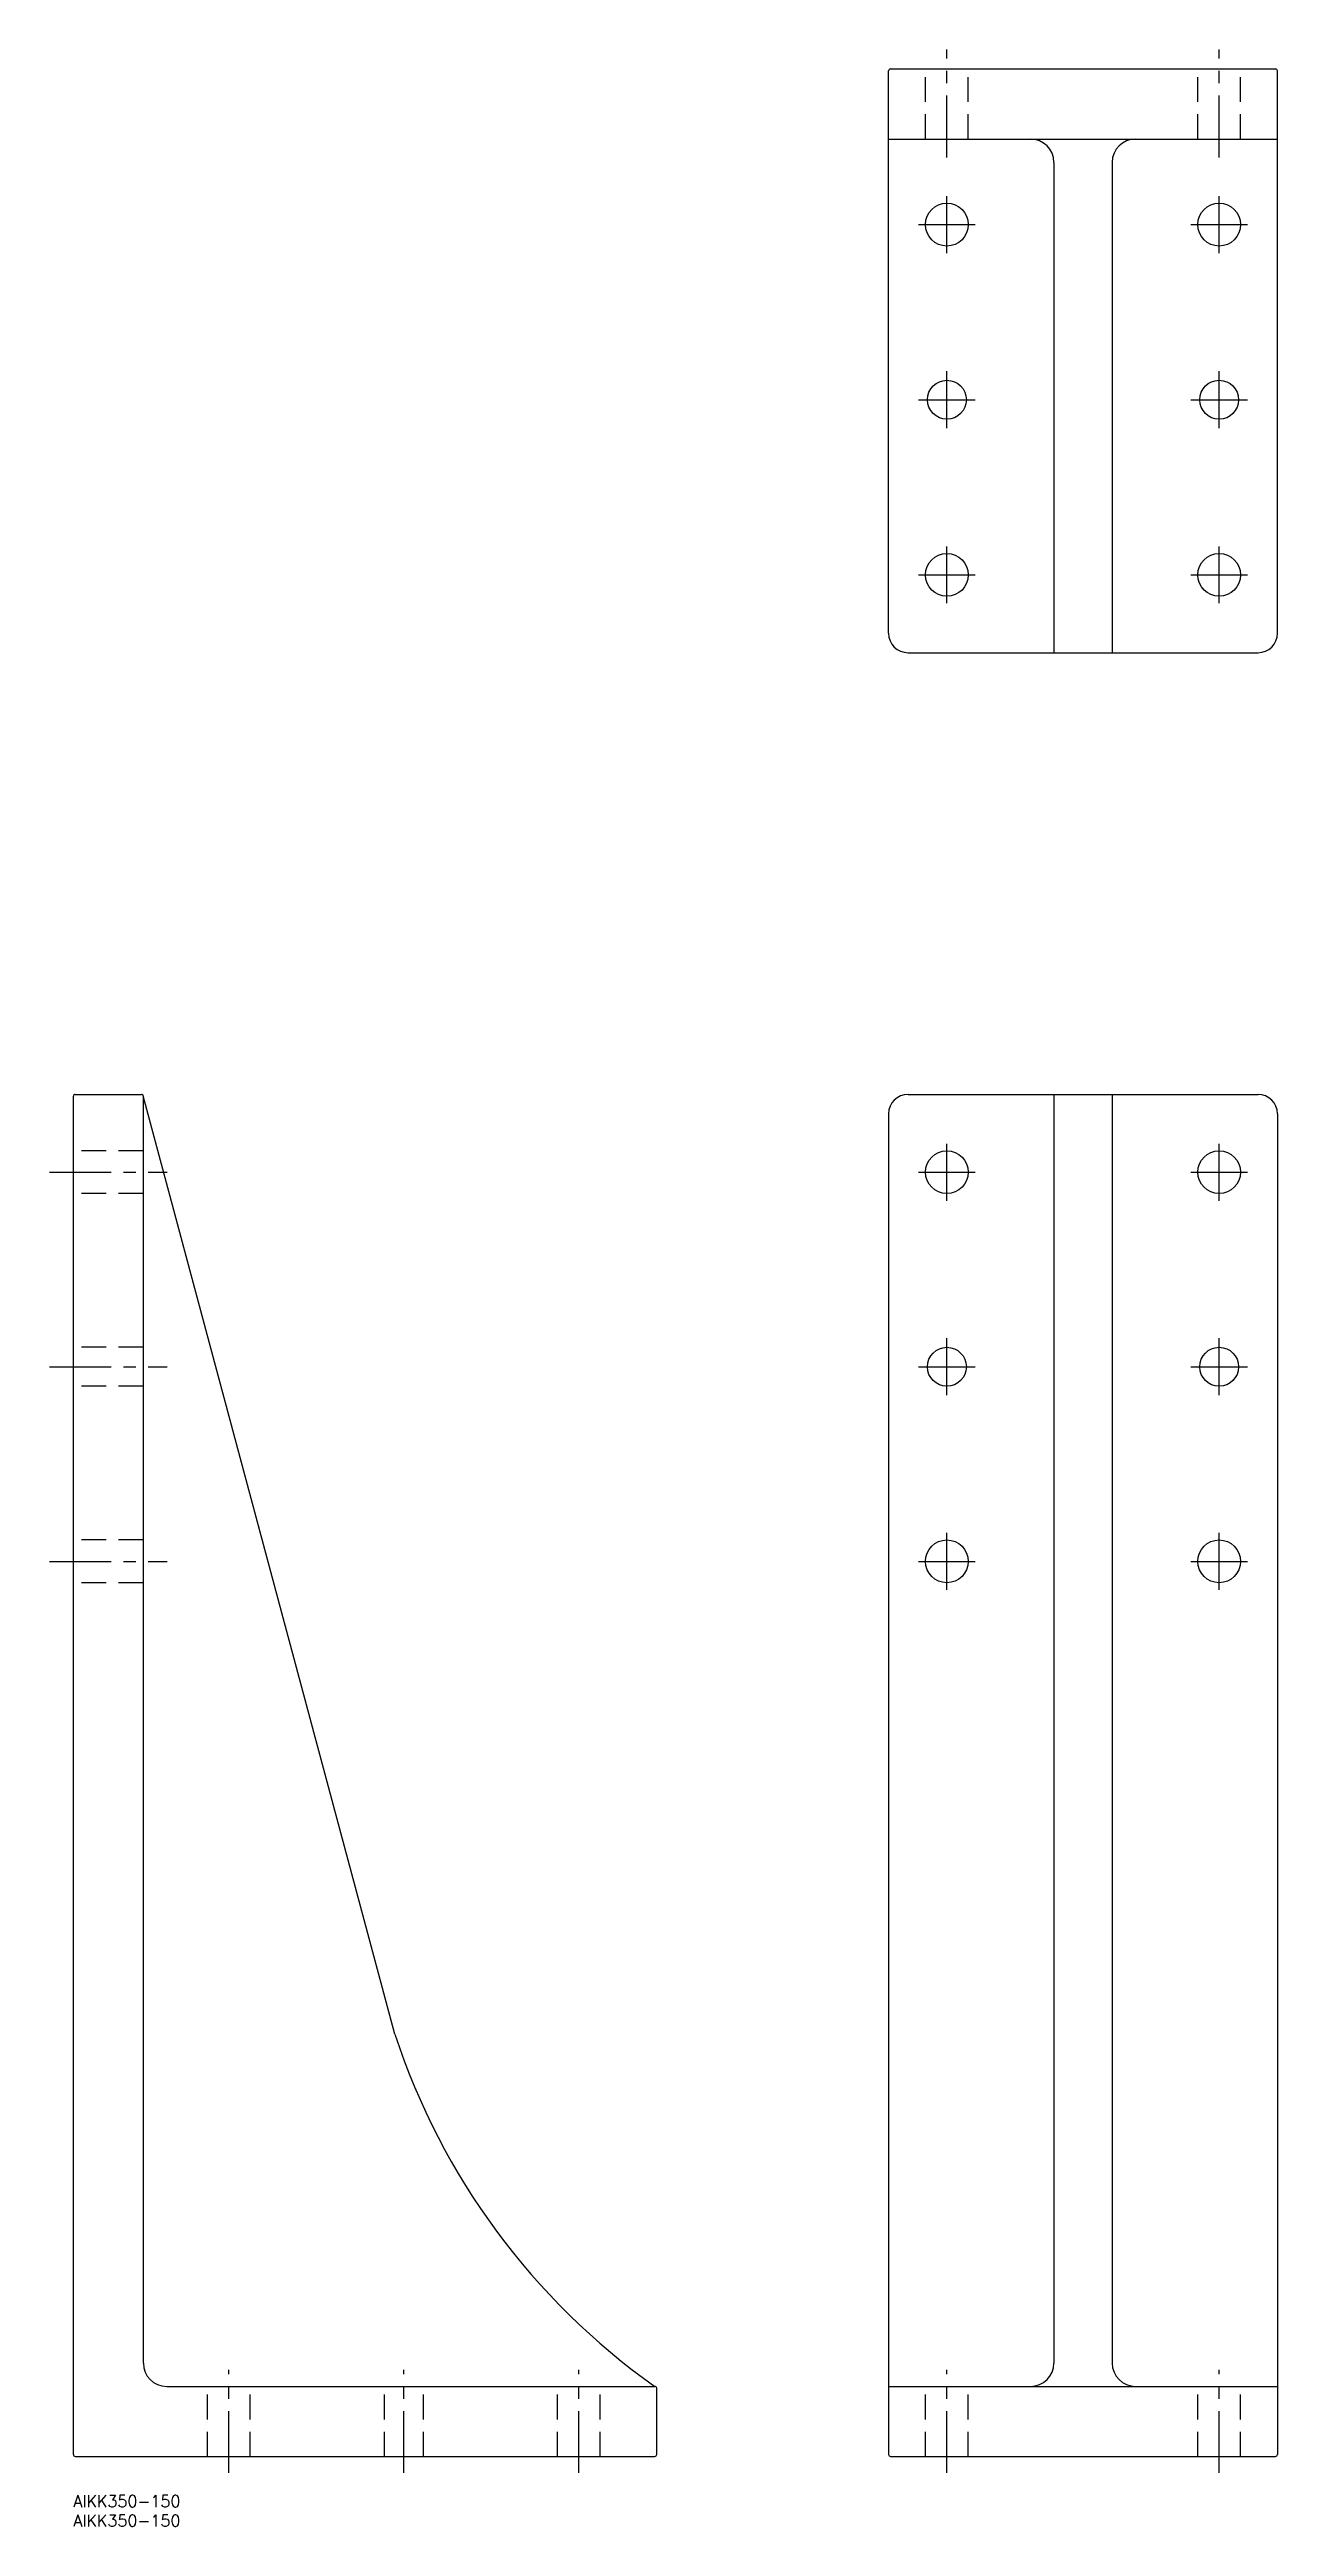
# Model space of a CAD drawing. Extents: x -6 to 310, y -8 to 628.
import ezdxf

# ---------------------------------------------------------------- set-up
doc = ezdxf.new("R2010")
doc.units = 0
doc.header["$LTSCALE"] = 0.5
doc.linetypes.add('CENTER', pattern=[50.8, 31.75, -6.35, 6.35, -6.35])
doc.linetypes.add('DASHED', pattern=[19.05, 12.7, -6.35])
doc.layers.get('0').update_dxf_attribs({"linetype": 'CONTINUOUS'})
for name, color, linetype in [('MSM_CENTER', 1, 'CENTER'), ('MSM_CONTINUOUS', 7, 'CONTINUOUS'), ('MSM_DASHED', 4, 'DASHED'), ('MSM_PART_NUMBER', 7, 'CONTINUOUS')]:
    doc.layers.add(name, color=color, linetype=linetype)
doc.styles.get("Standard").update_dxf_attribs({"font": 'txt.shx', "height": 6, "bigfont": 'bigfont.shx'})

# ---------------------------------------------------------------- blocks, each defined once
blk = doc.blocks.new('*U42')
at = {"layer": 'MSM_PART_NUMBER'}
blk.add_text('AIKK350-150', height=3, dxfattribs=at).set_placement((0, -3))
blk = doc.blocks.new('*U43')
at = {"layer": 'MSM_PART_NUMBER'}
blk.add_text('AIKK350-150', height=3, dxfattribs=at).set_placement((0, -8))

msp = doc.modelspace()

# ---------------------------------------------------------------- linework, layer by layer
at = {"color": 7, "linetype": 'CONTINUOUS'}
msp.add_arc((253.62, 174.83), 180, 198.24993, 234.66053, dxfattribs=at)
at = {"layer": 'MSM_CENTER'}
for p, q in [((224.62, 600.78), (224.62, 628.48)), ((294.62, 600.78), (294.62, 628.48)), ((224.62, 576.18), (224.62, 590.81)), ((294.62, 576.18), (294.62, 590.81)), ((217.34, 583.49), (231.91, 583.49)), ((287.34, 583.49), (301.91, 583.49)), ((224.62, 531.18), (224.62, 545.81)), ((294.62, 531.18), (294.62, 545.81)), ((217.34, 538.49), (231.91, 538.49)), ((287.34, 538.49), (301.91, 538.49)), ((224.62, 486.18), (224.62, 500.81)), ((294.62, 486.18), (294.62, 500.81)), ((217.34, 493.49), (231.91, 493.49)), ((287.34, 493.49), (301.91, 493.49)), ((224.62, 332.68), (224.62, 347.32)), ((294.62, 332.68), (294.62, 347.32)), ((-6.13, 340), (24.13, 340)), ((217.34, 340), (231.91, 340)), ((287.34, 340), (301.91, 340)), ((224.62, 282.68), (224.62, 297.32)), ((294.62, 282.68), (294.62, 297.32)), ((-6.13, 290), (24.13, 290)), ((217.34, 290), (231.91, 290)), ((287.34, 290), (301.91, 290)), ((224.62, 232.68), (224.62, 247.32)), ((294.62, 232.68), (294.62, 247.32)), ((-6.13, 240), (24.13, 240)), ((217.34, 240), (231.91, 240)), ((287.34, 240), (301.91, 240)), ((40, 5.74), (40, 32.26)), ((85, 5.74), (85, 32.26)), ((130, 5.74), (130, 32.26)), ((224.62, 5.74), (224.62, 32.26)), ((294.62, 5.74), (294.62, 32.26))]:
    msp.add_line(p, q, dxfattribs=at)
at = {"layer": 'MSM_CONTINUOUS'}
for p, q in [((209.62, 478.49), (209.62, 622.99)), ((210.12, 623.49), (309.12, 623.49)), ((309.62, 478.49), (309.62, 622.99)), ((209.62, 605.49), (309.62, 605.49)), ((252.12, 599.49), (252.12, 473.49)), ((267.12, 599.49), (267.12, 473.49)), ((214.62, 473.49), (304.62, 473.49)), ((0, 10.5), (0, 359.5)), ((0.5, 360), (17.5, 360)), ((82.67, 118.46), (17.98, 359.63)), ((18, 34), (18, 359.5)), ((214.62, 360), (304.62, 360)), ((252.12, 360), (252.12, 34)), ((267.12, 360), (267.12, 34)), ((209.62, 355), (209.62, 10.5)), ((309.62, 355), (309.62, 10.5)), ((24, 28), (149.5, 28)), ((150, 10.5), (150, 27.5)), ((209.62, 28), (309.62, 28)), ((0.5, 10), (149.5, 10)), ((210.12, 10), (309.12, 10))]:
    msp.add_line(p, q, dxfattribs=at)
for centre, radius in [((224.62, 583.49), 5.5), ((294.62, 583.49), 5.5), ((224.62, 538.49), 5), ((294.62, 538.49), 5), ((224.62, 493.49), 5.5), ((294.62, 493.49), 5.5), ((224.62, 340), 5.5), ((294.62, 340), 5.5), ((224.62, 290), 5), ((294.62, 290), 5), ((224.62, 240), 5.5), ((294.62, 240), 5.5)]:
    msp.add_circle(centre, radius, dxfattribs=at)
for centre, radius, start, end in [((210.12, 622.99), 0.5, 90, 180), ((309.12, 622.99), 0.5, 0, 90), ((246.12, 599.49), 6, 0, 90), ((273.12, 599.49), 6, 90, 180), ((214.62, 478.49), 5, 180, 270), ((304.62, 478.49), 5, 270, 0), ((0.5, 359.5), 0.5, 90, 180), ((17.5, 359.5), 0.5, 0, 90), ((214.62, 355), 5, 90, 180), ((304.62, 355), 5, 0, 90), ((24, 34), 6, 180, 270), ((246.12, 34), 6, 270, 0), ((273.12, 34), 6, 180, 270), ((149.5, 27.5), 0.5, 0, 90), ((0.5, 10.5), 0.5, 180, 270), ((149.5, 10.5), 0.5, 270, 0), ((210.12, 10.5), 0.5, 180, 270), ((309.12, 10.5), 0.5, 270, 0)]:
    msp.add_arc(centre, radius, start, end, dxfattribs=at)
at = {"layer": 'MSM_DASHED'}
for p, q in [((219.12, 605.49), (219.12, 623.49)), ((230.12, 605.49), (230.12, 623.49)), ((289.12, 605.49), (289.12, 623.49)), ((300.12, 605.49), (300.12, 623.49)), ((18, 345.5), (0, 345.5)), ((18, 334.5), (0, 334.5)), ((18, 295), (0, 295)), ((18, 285), (0, 285)), ((18, 245.5), (0, 245.5)), ((18, 234.5), (0, 234.5)), ((34.5, 10), (34.5, 28)), ((45.5, 10), (45.5, 28)), ((80, 10), (80, 28)), ((90, 10), (90, 28)), ((124.5, 10), (124.5, 28)), ((135.5, 10), (135.5, 28)), ((219.12, 10), (219.12, 28)), ((230.12, 10), (230.12, 28)), ((289.12, 10), (289.12, 28)), ((300.12, 10), (300.12, 28))]:
    msp.add_line(p, q, dxfattribs=at)

# ---------------------------------------------------------------- block references
at = {"layer": 'MSM_CONTINUOUS'}
for name in ['*U42', '*U43']:
    msp.add_blockref(name, (0, 0), dxfattribs=at)

doc.saveas('drawing.dxf')
